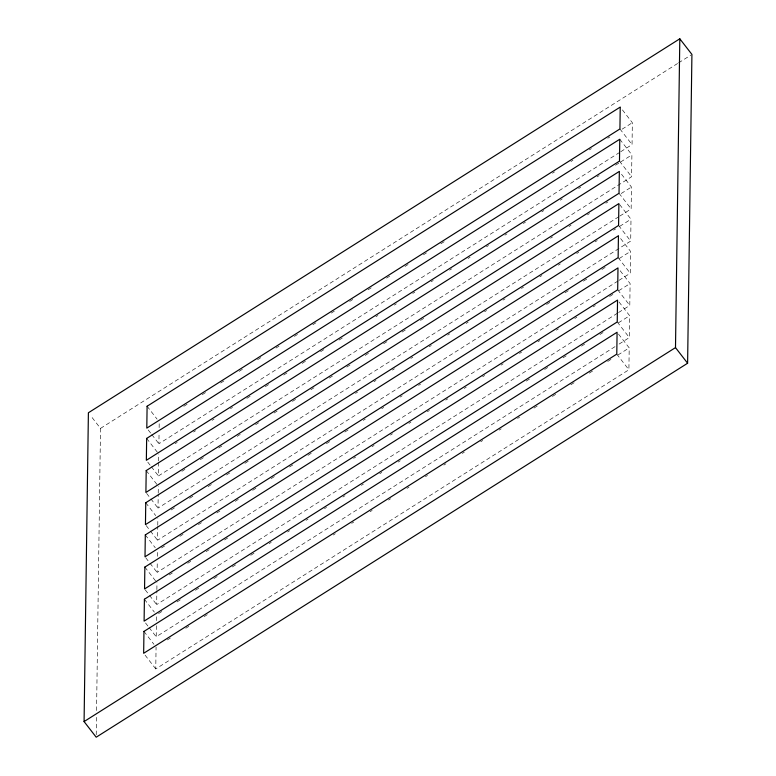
<?xml version="1.0" encoding="UTF-8"?>
<svg xmlns="http://www.w3.org/2000/svg" width="776" height="776" viewBox="0 0 776 776"><rect width="100%" height="100%" fill="white"/><g stroke="black" fill="none" stroke-linecap="round" stroke-linejoin="round"><path stroke-width="0.58" stroke-dasharray="3.88 2.91" d="M96.224 734.775L96.496 715.404M96.563 710.554L100.502 428.391L90.53 415.519M618.511 334.087L629.2 347.881L628.899 369.754L155.763 668.922L156.073 647.048M615.009 346.649L156.219 636.757L156.374 625.243M156.442 620.635L156.519 614.883M617.502 313.184L156.665 604.591L156.859 590.769M156.878 589.624L156.965 582.718M617.958 281.019L157.111 572.416L157.276 560.903M157.344 556.305L157.421 550.543M619.597 204.495L630.995 219.21L630.694 241.084L157.567 540.251L157.761 526.438M157.77 525.284L157.868 518.378M618.85 216.688L158.013 508.086L158.207 494.273M158.217 493.119L158.314 486.212M619.782 139.244L631.897 154.87L631.586 176.744L158.459 475.921L158.653 462.098M158.673 460.954L158.77 454.047M619.752 152.348L158.915 443.746L159.07 432.232M159.138 427.634L159.216 421.872M619.102 344.059L629.346 337.579L629.646 315.706L617.541 300.079M618.53 312.544L629.792 305.414L630.102 283.541L618.695 268.835M618.976 280.369L630.248 273.249L630.548 251.375L618.433 235.749M619.878 216.038L631.14 208.909L631.451 187.035L619.335 171.409M620.771 151.698L632.042 144.579L632.343 122.705L620.237 107.078M100.502 428.391L677.593 63.486M678.612 62.837L690.892 55.077M183.796 406.333L187.889 403.743M202.226 394.674L206.329 392.084M220.665 383.024L224.759 380.434M239.095 371.365L243.189 368.775M257.525 359.705L261.628 357.115M275.965 348.055L279.03 346.115M294.395 336.396L297.47 334.456M312.825 324.746L315.9 322.797M331.265 313.087L334.34 311.147M349.695 301.428L352.77 299.488M368.134 289.778L371.2 287.828M386.564 278.118L389.639 276.178M404.994 266.459L408.069 264.519M423.434 254.809L426.499 252.86M440.846 243.8L444.939 241.21M552.463 173.213L554.51 171.923M570.903 161.554L572.95 160.263M589.333 149.904L591.38 148.604M607.763 138.244L609.82 136.954M622.11 129.175L632.343 122.705M175.153 443.678L177.2 442.388M193.583 432.028L195.63 430.728M212.023 420.369L214.069 419.079M230.453 408.709L232.499 407.419M246.836 398.35L250.939 395.76M265.276 386.7L269.369 384.11M283.706 375.041L287.799 372.451M302.136 363.381L306.239 360.791M320.575 351.732L324.669 349.142M339.005 340.072L343.099 337.482M375.875 316.763L377.922 315.463M394.305 305.104L396.352 303.814M412.745 293.444L414.791 292.154M431.175 281.795L433.221 280.495M449.605 270.135L451.661 268.845M468.044 258.476L470.091 257.186M486.474 246.826L488.521 245.526M504.914 235.167L506.961 233.877M523.344 223.517L525.391 222.217M541.774 211.858L543.821 210.558M560.214 200.198L562.26 198.908M578.644 188.549L580.69 187.249M597.074 176.889L599.13 175.589M615.513 165.23L619.607 162.64M620.635 161.99L631.897 154.87M181.875 471.313L184.94 469.373M200.305 459.664L203.38 457.714M218.735 448.004L221.81 446.064M237.175 436.345L240.25 434.405M255.605 424.695L258.68 422.745M274.044 413.036L277.11 411.096M292.474 401.376L295.549 399.436M310.904 389.727L313.979 387.777M329.344 378.067L332.409 376.127M346.746 367.058L350.849 364.468M365.186 355.408L369.279 352.818M383.616 343.749L387.719 341.159M402.055 332.089L406.149 329.499M420.485 320.44L424.579 317.85M550.543 238.193L552.59 236.903M568.983 226.543L571.029 225.244M587.413 214.884L589.459 213.584M605.843 203.225L607.889 201.935M621.207 193.515L631.451 187.035M171.186 509.958L175.279 507.368M189.616 498.308L193.709 495.709M208.046 486.649L212.149 484.059M226.485 474.99L230.579 472.4M244.915 463.34L249.009 460.75M355.515 393.403L357.561 392.103M373.954 381.743L376.001 380.444M392.384 370.084L394.431 368.794M410.814 358.434L412.871 357.135M429.254 346.775L431.301 345.485M447.684 335.116L449.731 333.825M466.124 323.466L468.17 322.166M484.554 311.806L486.6 310.516M502.984 300.147L505.03 298.857M521.423 288.497L523.47 287.198M539.853 276.838L541.9 275.548M558.283 265.179L560.34 263.889M576.723 253.529L578.77 252.229M595.153 241.869L597.2 240.579M613.593 230.22L615.64 228.92M619.733 226.33L630.995 219.21M161.515 547.953L164.59 546.013M179.945 536.303L183.02 534.354M198.384 524.644L201.459 522.704M216.814 512.985L219.889 511.045M235.254 501.335L238.319 499.385M252.656 490.325L256.759 487.735M271.096 478.666L275.189 476.076M289.526 467.006L293.619 464.417M307.965 455.357L312.059 452.767M326.395 443.697L330.489 441.108M344.825 432.038L348.928 429.448M363.265 420.388L365.312 419.089M381.695 408.729L383.742 407.439M400.125 397.079L402.181 395.779M418.565 385.42L420.611 384.12M546.576 304.473L550.669 301.883M565.006 292.814L569.099 290.224M583.445 281.164L587.539 278.574M601.875 269.505L605.969 266.915M619.287 258.495L630.548 251.375M169.255 574.938L172.33 572.998M187.695 563.289L190.77 561.349M206.125 551.629L209.2 549.689M224.565 539.97L227.63 538.03M353.594 458.383L355.641 457.083M372.034 446.724L374.08 445.434M390.464 435.074L392.51 433.774M408.894 423.415L410.94 422.115M427.334 411.755L429.38 410.465M445.764 400.106L447.81 398.806M464.193 388.446L466.25 387.146M482.633 376.787L484.68 375.497M501.063 365.137L503.11 363.837M519.503 353.478L521.55 352.188M537.933 341.818L539.98 340.528M556.363 330.169L558.41 328.869M574.803 318.509L576.849 317.219M593.233 306.85L595.279 305.56M609.616 296.49L613.719 293.9M618.831 290.66L630.102 283.541M158.566 613.583L162.669 610.993M177.006 601.933L181.099 599.344M195.436 590.274L199.529 587.684M213.866 578.615L217.969 576.025M232.305 566.965L236.399 564.375M250.735 555.306L254.838 552.716M269.175 543.646L271.222 542.356M287.605 531.997L289.652 530.697M306.035 520.337L308.082 519.047M324.475 508.678L326.521 507.388M342.905 497.028L344.951 495.728M361.335 485.369L363.391 484.079M379.774 473.709L381.821 472.419M398.204 462.06L400.251 460.76M526.215 381.113L530.318 378.523M544.655 369.454L547.72 367.514M563.085 357.804L566.16 355.854M581.515 346.144L584.59 344.204M599.955 334.485L603.02 332.545M618.385 322.835L629.646 315.706M167.335 639.928L170.41 637.979M185.774 628.269L188.84 626.329M204.204 616.61L207.279 614.67M333.243 535.023L335.29 533.723M351.673 523.363L353.72 522.073M370.103 511.714L372.15 510.414M388.543 500.054L390.59 498.755M406.973 488.395L409.02 487.105M425.403 476.745L427.46 475.445M443.843 465.086L445.89 463.786M462.273 453.426L464.32 452.136M480.713 441.777L482.759 440.477M499.143 430.117L501.189 428.818M517.573 418.458L519.619 417.168M533.966 408.098L538.059 405.509M552.396 396.449L556.489 393.849M570.826 384.789L574.929 382.199M589.265 373.13L593.359 370.54M607.695 361.48L611.789 358.89M617.938 355.001L629.2 347.881M619.927 128.952L632.042 144.579M619.481 161.117L631.586 176.744M619.025 193.282L631.14 208.909M618.579 225.457L630.694 241.084M618.132 257.622L630.248 273.249M617.686 289.787L629.792 305.414M617.23 321.953L629.346 337.579M616.784 354.128L628.899 369.754M147.101 406.246L157.082 419.118M148.226 429.962L151.077 433.639M151.786 434.56L158.915 443.746M146.654 438.421L157.344 452.204M147.77 462.127L150.622 465.804M151.339 466.725L158.459 475.921M146.208 470.586L156.898 484.37M146.615 493.381L150.175 497.969M150.883 498.89L158.013 508.086M145.752 502.751L155.734 515.623M146.16 525.546L149.729 530.144M150.437 531.056L157.567 540.251M145.306 534.916L155.278 547.788M145.713 557.711L149.273 562.309M149.991 563.231L157.111 572.416M144.86 567.091L155.549 580.875M145.267 589.876L148.827 594.474M149.535 595.396L156.665 604.591M144.404 599.256L154.385 612.128M145.529 622.963L148.381 626.639M149.089 627.561L156.219 636.757M143.958 631.422L153.939 644.293M145.083 655.138L155.763 668.922"/><path stroke-width="1.16" d="M84.08 721.573L88.396 412.764L679.805 38.8L691.92 54.427L687.604 363.236L96.195 737.2L84.08 721.573L675.498 347.609L679.805 38.8M675.498 347.609L687.604 363.236M143.958 631.422L143.657 653.295L616.784 354.128L617.085 332.254L143.958 631.422M144.404 599.256L144.103 621.13L617.23 321.953L617.541 300.079L144.404 599.256M144.86 567.091L144.549 588.965L617.686 289.787L617.987 267.914L144.86 567.091M145.306 534.916L145.005 556.79L618.132 257.622L618.433 235.749L145.306 534.916M145.752 502.751L145.451 524.625L618.579 225.457L618.889 203.584L145.752 502.751M146.208 470.586L145.898 492.459L619.025 193.282L619.335 171.409L146.208 470.586M146.654 438.421L146.354 460.294L619.481 161.117L619.782 139.244L146.654 438.421M147.101 406.246L146.8 428.119L619.927 128.952L620.237 107.078L147.101 406.246"/></g></svg>
